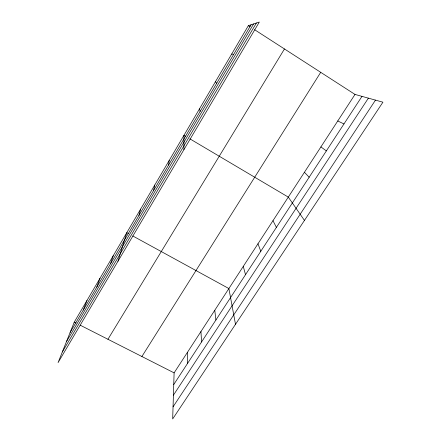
<?xml version="1.0" encoding="UTF-8"?>
<svg xmlns="http://www.w3.org/2000/svg" width="441" height="441" viewBox="0 0 441 441"><rect width="100%" height="100%" fill="white"/><g stroke="black" fill="none" stroke-linecap="round" stroke-linejoin="round"><path stroke-width="0.66" d="M183.914 149.659L183.952 135.337L185.727 136.39M355.005 94.424L174.107 372.865L172.679 418.95L382.926 102.185L355.005 94.424L254.595 29.712M168.594 165.017L169.195 160.463M153.589 190.529L154.752 185.055M138.915 215.473L140.624 209.117M117.94 261.309L126.788 232.677L128.579 233.658M110.52 263.757L113.238 255.747M96.777 287.119L99.969 278.343M83.321 309.99L86.971 300.475M74.237 322.162L58.074 362.618L259.319 22.05L248.344 25.683L74.237 322.162L76.05 323.082M70.152 332.387L251.078 24.779M66.431 341.703L253.592 23.946M62.335 351.957L256.381 23.02M107.946 339.278L284.462 48.957M141.897 356.51L320.712 72.324M173.743 384.552L361.984 96.364M173.418 395.18L368.389 98.145M173.054 406.85L375.489 100.118M231.679 54.061L233.68 54.359M337.762 120.961L343.963 123.949M80.29 325.232L174.107 372.865M132.769 235.952L228.879 288.552L235.5 324.306M189.867 138.838L288.293 197.105L304.455 220.412M248.344 25.683L250.053 26.78M320.905 146.908L326.362 150.899M304.422 172.282L309.163 177.227M215.401 81.778L216.702 83.228M272.973 220.682L276.402 227.391M257.974 243.774L260.791 251.293M243.278 266.392L245.51 274.682M199.497 108.866L200.126 111.402M214.773 310.266L215.908 320.006M200.947 331.549L201.565 341.962M187.392 352.409L187.513 363.478"/></g></svg>
